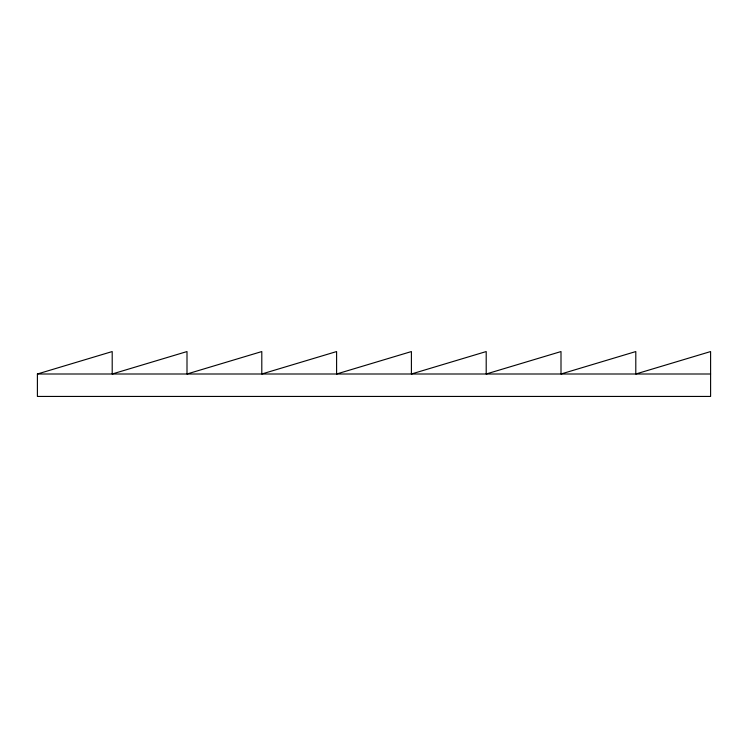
<?xml version="1.0" encoding="UTF-8"?>
<svg xmlns="http://www.w3.org/2000/svg" width="748" height="748" viewBox="0 0 748 748"><rect width="100%" height="100%" fill="white"/><g stroke="black" fill="none" stroke-linecap="round" stroke-linejoin="round"><path stroke-width="1.12" d="M37.4 374L112.2 351.56L112.2 374L187 351.56L187 374L261.8 351.56L261.8 374L336.6 351.56L336.6 374L411.4 351.56L411.4 374L486.2 351.56L486.2 374L561 351.56L561 374L635.8 351.56L635.8 374L710.6 351.56L710.6 396.44L37.4 396.44L37.4 374L710.6 374"/></g></svg>
